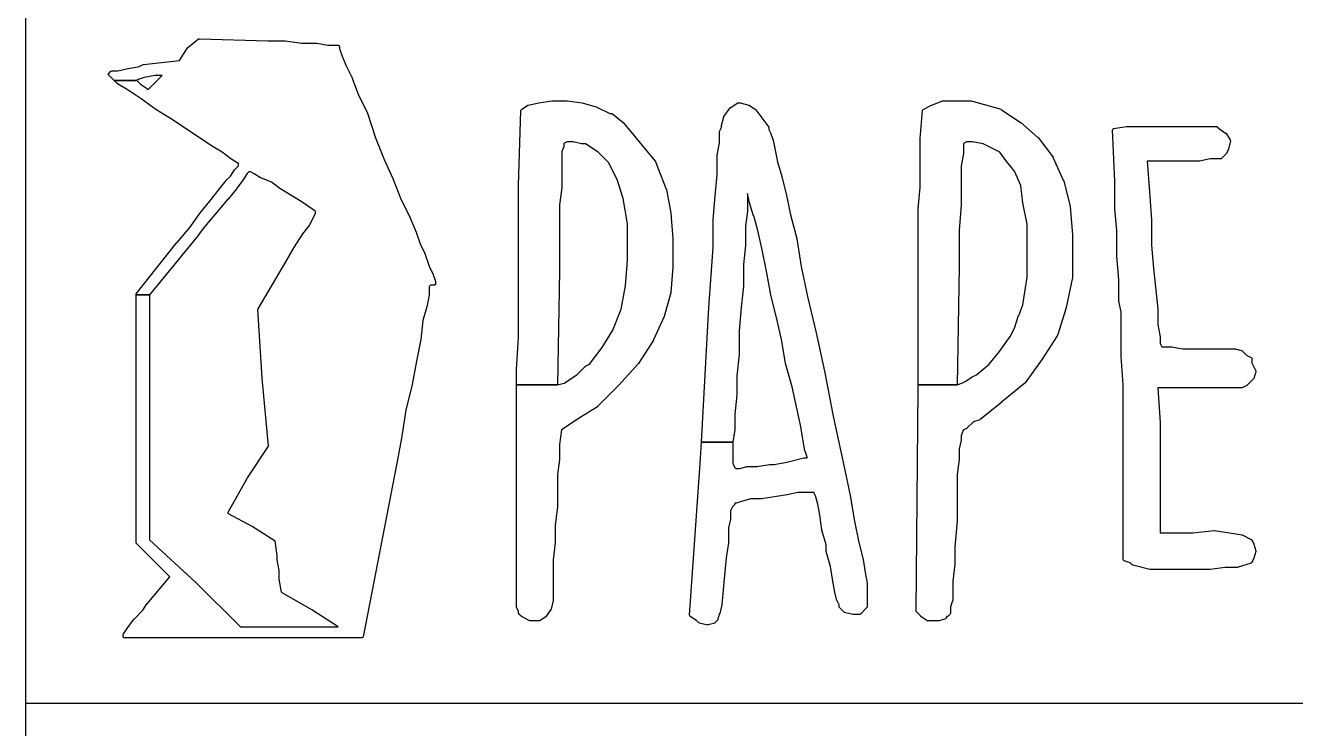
# Model space of a CAD drawing. Extents: x 0.4 to 16.1, y -11.3 to -0.4.
# Drawn here: x 11.811 to 12.405, y -10.583 to -10.254 of the extents above; entities that cross this region are included whole.
import ezdxf

# ---------------------------------------------------------------- set-up
doc = ezdxf.new("R2010")
doc.units = 0
doc.header["$MEASUREMENT"] = 0
doc.layers.add('RED2', color=1, linetype='CONTINUOUS')

msp = doc.modelspace()

# ---------------------------------------------------------------- linework, layer by layer
at = {"layer": 'RED2', "linetype": 'CONTINUOUS'}
for p, q in [((11.8106, -9.96072), (11.8106, -11.2206)), ((11.8827, -10.2705), (11.8865, -10.2647)), ((11.8865, -10.2647), (11.8866, -10.2646)), ((11.8866, -10.2645), (11.8916, -10.2605)), ((11.8866, -10.2646), (11.8866, -10.2645)), ((11.8916, -10.2605), (11.8918, -10.2605)), ((11.8918, -10.2605), (11.892, -10.2604)), ((11.892, -10.2604), (11.924, -10.2614)), ((11.924, -10.2614), (11.932, -10.2614)), ((11.932, -10.2614), (11.932, -10.2614)), ((11.932, -10.2614), (11.9321, -10.2614)), ((11.9321, -10.2614), (11.94, -10.2624)), ((11.94, -10.2624), (11.947, -10.2624)), ((11.947, -10.2624), (11.9471, -10.2625)), ((11.9471, -10.2625), (11.9471, -10.2624)), ((11.9471, -10.2624), (11.9521, -10.2634)), ((11.9521, -10.2634), (11.957, -10.2634)), ((11.957, -10.2634), (11.9571, -10.2635)), ((11.9571, -10.2635), (11.9573, -10.2635)), ((11.9573, -10.2635), (11.9574, -10.2636)), ((11.9574, -10.2636), (11.9575, -10.2637)), ((11.9575, -10.2637), (11.9575, -10.2639)), ((11.9575, -10.2639), (11.9576, -10.264)), ((11.9576, -10.264), (11.9576, -10.2649)), ((11.9576, -10.2649), (11.9585, -10.2678)), ((11.8659, -10.2724), (11.8827, -10.2705)), ((11.9585, -10.2678), (11.9605, -10.2728)), ((11.8494, -10.2769), (11.8495, -10.2767)), ((11.8495, -10.277), (11.8494, -10.2769)), ((11.8494, -10.2771), (11.8495, -10.277)), ((11.8496, -10.2773), (11.8494, -10.2771)), ((11.8495, -10.2767), (11.8496, -10.2766)), ((11.8496, -10.2766), (11.8506, -10.2756)), ((11.8496, -10.2774), (11.8496, -10.2773)), ((11.8522, -10.28), (11.8496, -10.2774)), ((11.8506, -10.2756), (11.8508, -10.2755)), ((11.8508, -10.2755), (11.851, -10.2754)), ((11.851, -10.2754), (11.8539, -10.2754)), ((11.8539, -10.2754), (11.8579, -10.2744)), ((11.8579, -10.2744), (11.8638, -10.2734)), ((11.8579, -10.2744), (11.8579, -10.2744)), ((11.8579, -10.2744), (11.8579, -10.2744)), ((11.8638, -10.2734), (11.8657, -10.2725)), ((11.8657, -10.2725), (11.8658, -10.2725)), ((11.8658, -10.2725), (11.8659, -10.2724)), ((11.8711, -10.2776), (11.8662, -10.2786)), ((11.868, -10.2842), (11.8746, -10.2776)), ((11.8746, -10.2776), (11.8711, -10.2776)), ((11.9605, -10.2728), (11.9635, -10.2787)), ((11.8536, -10.2814), (11.8522, -10.28)), ((11.8522, -10.28), (11.8628, -10.28)), ((11.8628, -10.28), (11.8522, -10.28)), ((11.8537, -10.2814), (11.8536, -10.2814)), ((11.8537, -10.2815), (11.8537, -10.2814)), ((11.8587, -10.2845), (11.8537, -10.2815)), ((11.8633, -10.2795), (11.8628, -10.28)), ((11.8628, -10.28), (11.8644, -10.2816)), ((11.8662, -10.2786), (11.8633, -10.2795)), ((11.8644, -10.2816), (11.8673, -10.2835)), ((11.8673, -10.2835), (11.8674, -10.2836)), ((11.8674, -10.2836), (11.8674, -10.2836)), ((11.8674, -10.2836), (11.868, -10.2842)), ((11.9635, -10.2787), (11.9635, -10.2788)), ((11.9635, -10.2788), (11.9635, -10.2788)), ((11.9635, -10.2788), (11.9665, -10.2868)), ((11.8647, -10.2885), (11.8587, -10.2845)), ((11.8717, -10.2935), (11.8647, -10.2885)), ((11.9665, -10.2868), (11.9705, -10.2947)), ((12.0509, -10.2904), (12.0569, -10.2894)), ((12.0569, -10.2894), (12.057, -10.2894)), ((12.057, -10.2894), (12.057, -10.2894)), ((12.057, -10.2894), (12.064, -10.2894)), ((12.064, -10.2894), (12.0641, -10.2894)), ((12.064, -10.2894), (12.064, -10.2894)), ((12.0641, -10.2894), (12.0711, -10.2904)), ((12.2348, -10.2915), (12.2398, -10.2895)), ((12.2398, -10.2895), (12.2399, -10.2895)), ((12.2399, -10.2895), (12.24, -10.2894)), ((12.24, -10.2894), (12.253, -10.2894)), ((12.253, -10.2894), (12.2531, -10.2895)), ((12.2531, -10.2895), (12.2532, -10.2894)), ((12.2532, -10.2894), (12.2672, -10.2934)), ((11.8797, -10.2985), (11.8717, -10.2935)), ((11.8717, -10.2935), (11.8717, -10.2935)), ((11.8717, -10.2935), (11.8717, -10.2935)), ((11.9705, -10.2947), (11.9705, -10.2948)), ((11.9705, -10.2948), (11.9705, -10.2948)), ((11.9705, -10.2948), (11.9745, -10.3068)), ((12.0414, -10.329), (12.0424, -10.294)), ((12.0424, -10.294), (12.0426, -10.2938)), ((12.0426, -10.2938), (12.0427, -10.2935)), ((12.0427, -10.2935), (12.0457, -10.2915)), ((12.0457, -10.2915), (12.0458, -10.2915)), ((12.0458, -10.2915), (12.0459, -10.2914)), ((12.0459, -10.2914), (12.0509, -10.2904)), ((12.0509, -10.2904), (12.0509, -10.2904)), ((12.0509, -10.2904), (12.0509, -10.2904)), ((12.0711, -10.2904), (12.0711, -10.2905)), ((12.0711, -10.2905), (12.0712, -10.2904)), ((12.0712, -10.2904), (12.0782, -10.2924)), ((12.0782, -10.2924), (12.0782, -10.2925)), ((12.0782, -10.2925), (12.0783, -10.2925)), ((12.0783, -10.2925), (12.0841, -10.2954)), ((12.0841, -10.2954), (12.085, -10.2954)), ((12.085, -10.2954), (12.0852, -10.2955)), ((12.0852, -10.2955), (12.0854, -10.2955)), ((12.0854, -10.2955), (12.0904, -10.2995)), ((12.1375, -10.2967), (12.1405, -10.2927)), ((12.1405, -10.2927), (12.1406, -10.2926)), ((12.1406, -10.2926), (12.1407, -10.2925)), ((12.1407, -10.2925), (12.1437, -10.2905)), ((12.1437, -10.2905), (12.1438, -10.2905)), ((12.1438, -10.2905), (12.144, -10.2904)), ((12.144, -10.2904), (12.145, -10.2904)), ((12.145, -10.2904), (12.1451, -10.2905)), ((12.1451, -10.2905), (12.1451, -10.2904)), ((12.1451, -10.2904), (12.1491, -10.2914)), ((12.1491, -10.2914), (12.1492, -10.2915)), ((12.1492, -10.2915), (12.1493, -10.2915)), ((12.1493, -10.2915), (12.1523, -10.2935)), ((12.1523, -10.2935), (12.1524, -10.2936)), ((12.1524, -10.2936), (12.1525, -10.2937)), ((12.1525, -10.2937), (12.1585, -10.3017)), ((12.2294, -10.307), (12.2304, -10.294)), ((12.2304, -10.294), (12.2306, -10.2937)), ((12.2306, -10.2937), (12.2307, -10.2935)), ((12.2307, -10.2935), (12.2347, -10.2915)), ((12.2347, -10.2915), (12.2348, -10.2915)), ((12.2348, -10.2915), (12.2348, -10.2915)), ((12.2672, -10.2934), (12.2672, -10.2935)), ((12.2672, -10.2935), (12.2673, -10.2935)), ((12.2673, -10.2935), (12.2763, -10.2995)), ((11.8977, -10.3105), (11.8797, -10.2985)), ((11.8797, -10.2985), (11.8797, -10.2985)), ((12.0904, -10.2995), (12.0904, -10.2996)), ((12.0904, -10.2996), (12.0904, -10.2996)), ((12.0904, -10.2996), (12.1054, -10.3176)), ((12.1364, -10.3009), (12.1374, -10.2969)), ((12.1364, -10.301), (12.1365, -10.3009)), ((12.1365, -10.3009), (12.1364, -10.3009)), ((12.1364, -10.3019), (12.1364, -10.301)), ((12.1374, -10.2969), (12.1375, -10.2968)), ((12.1375, -10.2968), (12.1375, -10.2967)), ((12.1585, -10.3017), (12.1585, -10.3018)), ((12.1585, -10.3018), (12.1586, -10.302)), ((12.2763, -10.2995), (12.2763, -10.2996)), ((12.2763, -10.2996), (12.2764, -10.2996)), ((12.2764, -10.2996), (12.2844, -10.3066)), ((12.3199, -10.3024), (12.3259, -10.3014)), ((12.3259, -10.3014), (12.326, -10.3014)), ((12.326, -10.3014), (12.326, -10.3014)), ((12.326, -10.3014), (12.368, -10.3014)), ((12.368, -10.3014), (12.3682, -10.3015)), ((12.3682, -10.3015), (12.3684, -10.3016)), ((12.3684, -10.3016), (12.3694, -10.3026)), ((11.9745, -10.3068), (11.9785, -10.3168)), ((12.1354, -10.304), (12.1355, -10.3039)), ((12.1354, -10.309), (12.1354, -10.304)), ((12.1355, -10.3037), (12.1364, -10.3019)), ((12.1355, -10.3039), (12.1355, -10.3037)), ((12.1586, -10.302), (12.1586, -10.3029)), ((12.1586, -10.3029), (12.1595, -10.3047)), ((12.1595, -10.3047), (12.1595, -10.3048)), ((12.1595, -10.3048), (12.1595, -10.3048)), ((12.1595, -10.3048), (12.1605, -10.3078)), ((12.2294, -10.33), (12.2294, -10.307)), ((12.2294, -10.307), (12.2294, -10.307)), ((12.2294, -10.307), (12.2294, -10.307)), ((12.2844, -10.3066), (12.2844, -10.3066)), ((12.2844, -10.3066), (12.2845, -10.3066)), ((12.2845, -10.3066), (12.2915, -10.3156)), ((12.3194, -10.303), (12.3195, -10.3029)), ((12.3204, -10.327), (12.3194, -10.303)), ((12.3195, -10.3028), (12.3196, -10.3027)), ((12.3195, -10.3029), (12.3195, -10.3028)), ((12.3196, -10.3027), (12.3197, -10.3025)), ((12.3197, -10.3025), (12.3198, -10.3025)), ((12.3198, -10.3025), (12.3199, -10.3024)), ((12.3694, -10.3026), (12.3723, -10.3045)), ((12.3723, -10.3045), (12.3724, -10.3046)), ((12.3724, -10.3046), (12.3725, -10.3047)), ((12.3725, -10.3047), (12.3745, -10.3077)), ((12.3745, -10.3077), (12.3745, -10.3079)), ((11.9027, -10.3135), (11.8977, -10.3105)), ((11.8977, -10.3105), (11.8977, -10.3105)), ((11.8977, -10.3105), (11.8977, -10.3105)), ((11.9067, -10.3165), (11.9027, -10.3135)), ((12.0625, -10.3113), (12.0616, -10.3131)), ((12.0616, -10.3131), (12.0616, -10.33)), ((12.0626, -10.311), (12.0625, -10.3111)), ((12.0625, -10.3111), (12.0625, -10.3113)), ((12.0641, -10.3086), (12.0626, -10.3094)), ((12.0626, -10.3094), (12.0626, -10.311)), ((12.0669, -10.3086), (12.0641, -10.3086)), ((12.0709, -10.3096), (12.0669, -10.3086)), ((12.071, -10.3096), (12.0709, -10.3095)), ((12.0709, -10.3095), (12.0709, -10.3096)), ((12.0728, -10.3096), (12.071, -10.3096)), ((12.0786, -10.3135), (12.0728, -10.3096)), ((12.0835, -10.3183), (12.0786, -10.3135)), ((12.1344, -10.3149), (12.1354, -10.309)), ((12.1605, -10.3078), (12.1605, -10.3079)), ((12.1605, -10.3079), (12.1606, -10.3079)), ((12.1606, -10.3079), (12.1626, -10.3179)), ((12.2511, -10.3086), (12.2496, -10.3094)), ((12.2496, -10.3094), (12.2496, -10.314)), ((12.2539, -10.3086), (12.2511, -10.3086)), ((12.2588, -10.3096), (12.2539, -10.3086)), ((12.2666, -10.3135), (12.2588, -10.3096)), ((12.2695, -10.3173), (12.2666, -10.3135)), ((12.3735, -10.3123), (12.3725, -10.3143)), ((12.3736, -10.3121), (12.3735, -10.3122)), ((12.3735, -10.3122), (12.3735, -10.3123)), ((12.3746, -10.3081), (12.3736, -10.3121)), ((12.3745, -10.3079), (12.3746, -10.3081)), ((11.9097, -10.3185), (11.9067, -10.3165)), ((11.9067, -10.3165), (11.9067, -10.3165)), ((11.9067, -10.3165), (11.9067, -10.3165)), ((11.9099, -10.3185), (11.9097, -10.3185)), ((11.91, -10.3186), (11.9099, -10.3185)), ((11.9104, -10.3186), (11.91, -10.3186)), ((11.9104, -10.3198), (11.9104, -10.3186)), ((11.9785, -10.3168), (11.9825, -10.3258)), ((12.0875, -10.3262), (12.0835, -10.3183)), ((12.1054, -10.3176), (12.1055, -10.3177)), ((12.1055, -10.3177), (12.1055, -10.3178)), ((12.1055, -10.3178), (12.1065, -10.3208)), ((12.1344, -10.315), (12.1344, -10.3149)), ((12.1344, -10.324), (12.1344, -10.315)), ((12.1344, -10.315), (12.1344, -10.315)), ((12.1626, -10.3179), (12.1646, -10.3248)), ((12.2496, -10.3141), (12.2486, -10.32)), ((12.2496, -10.314), (12.2496, -10.314)), ((12.2496, -10.314), (12.2496, -10.3141)), ((12.2695, -10.3174), (12.2695, -10.3173)), ((12.2735, -10.3223), (12.2695, -10.3174)), ((12.2695, -10.3174), (12.2695, -10.3174)), ((12.2915, -10.3156), (12.2915, -10.3157)), ((12.2915, -10.3157), (12.2915, -10.3158)), ((12.2915, -10.3158), (12.2965, -10.3268)), ((12.36, -10.3176), (12.3356, -10.3176)), ((12.3356, -10.3176), (12.3366, -10.332)), ((12.3601, -10.3175), (12.36, -10.3176)), ((12.3651, -10.3166), (12.3601, -10.3176)), ((12.3601, -10.3176), (12.3601, -10.3175)), ((12.37, -10.3166), (12.3651, -10.3166)), ((12.3702, -10.3165), (12.37, -10.3166)), ((12.3704, -10.3164), (12.3702, -10.3165)), ((12.3724, -10.3144), (12.3704, -10.3164)), ((12.3725, -10.3143), (12.3724, -10.3143)), ((12.3724, -10.3143), (12.3724, -10.3144)), ((11.9046, -10.3266), (11.9066, -10.3246)), ((11.9066, -10.3246), (11.9085, -10.3217)), ((11.9085, -10.3217), (11.9086, -10.3216)), ((11.9086, -10.3216), (11.9104, -10.3198)), ((11.9086, -10.3216), (11.9086, -10.3216)), ((11.9144, -10.3234), (11.9125, -10.3263)), ((11.9152, -10.3226), (11.9144, -10.3234)), ((11.9159, -10.3226), (11.9152, -10.3226)), ((11.9177, -10.3235), (11.9159, -10.3226)), ((11.9207, -10.3255), (11.9177, -10.3235)), ((11.9208, -10.3255), (11.9207, -10.3255)), ((11.9207, -10.3255), (11.9207, -10.3255)), ((11.9257, -10.3275), (11.9208, -10.3255)), ((12.1065, -10.3208), (12.1105, -10.3308)), ((12.1334, -10.3339), (12.1344, -10.324)), ((12.1646, -10.3248), (12.1646, -10.3248)), ((12.1646, -10.3248), (12.1646, -10.3249)), ((12.1646, -10.3249), (12.1666, -10.3329)), ((12.2486, -10.32), (12.2486, -10.338)), ((12.2764, -10.3291), (12.2735, -10.3223)), ((11.8976, -10.3356), (11.9015, -10.3306)), ((11.9015, -10.3306), (11.9045, -10.3267)), ((11.9045, -10.3267), (11.9046, -10.3266)), ((11.9046, -10.3266), (11.9046, -10.3266)), ((11.9095, -10.3304), (11.9055, -10.3354)), ((11.9125, -10.3263), (11.9095, -10.3303)), ((11.9095, -10.3303), (11.9095, -10.3304)), ((11.9095, -10.3304), (11.9095, -10.3304)), ((11.9125, -10.3263), (11.9125, -10.3263)), ((11.9125, -10.3263), (11.9125, -10.3263)), ((11.9297, -10.3305), (11.9257, -10.3275)), ((11.9397, -10.3365), (11.9297, -10.3305)), ((11.9297, -10.3305), (11.9297, -10.3305)), ((11.9297, -10.3305), (11.9297, -10.3305)), ((11.9825, -10.3258), (11.9825, -10.3258)), ((11.9825, -10.3258), (11.9825, -10.3258)), ((11.9825, -10.3258), (11.9865, -10.3358)), ((12.0414, -10.4), (12.0414, -10.329)), ((12.0414, -10.329), (12.0414, -10.329)), ((12.0414, -10.329), (12.0414, -10.329)), ((12.0616, -10.3301), (12.0606, -10.338)), ((12.0616, -10.33), (12.0616, -10.33)), ((12.0616, -10.33), (12.0616, -10.3301)), ((12.0904, -10.3351), (12.0875, -10.3262)), ((12.1105, -10.3308), (12.1105, -10.3309)), ((12.1105, -10.3309), (12.1106, -10.3309)), ((12.1106, -10.3309), (12.1126, -10.3419)), ((12.2284, -10.3399), (12.2294, -10.33)), ((12.2774, -10.3371), (12.2764, -10.3291)), ((12.2965, -10.3268), (12.2965, -10.3268)), ((12.2965, -10.3268), (12.2966, -10.3269)), ((12.2966, -10.3269), (12.2996, -10.3389)), ((12.3204, -10.34), (12.3204, -10.327)), ((11.8926, -10.3416), (11.8976, -10.3356)), ((11.8976, -10.3356), (11.8976, -10.3356)), ((11.9054, -10.3354), (11.9004, -10.3414)), ((11.9055, -10.3354), (11.9054, -10.3354)), ((11.9054, -10.3354), (11.9054, -10.3354)), ((11.9456, -10.3405), (11.9397, -10.3365)), ((11.9865, -10.3358), (11.9905, -10.3437)), ((12.0924, -10.347), (12.0904, -10.3351)), ((12.1324, -10.3449), (12.1334, -10.3339)), ((12.1334, -10.3339), (12.1334, -10.3339)), ((12.1494, -10.3371), (12.1486, -10.3328)), ((12.1486, -10.3328), (12.1486, -10.341)), ((12.1495, -10.3371), (12.1494, -10.3371)), ((12.1495, -10.3372), (12.1495, -10.3371)), ((12.1514, -10.3432), (12.1495, -10.3372)), ((12.1666, -10.3329), (12.1666, -10.3329)), ((12.1666, -10.3329), (12.1666, -10.3329)), ((12.1666, -10.3329), (12.1686, -10.3428)), ((12.2794, -10.3471), (12.2774, -10.3371)), ((12.2774, -10.3371), (12.2774, -10.3371)), ((12.2774, -10.3371), (12.2774, -10.3371)), ((12.3366, -10.332), (12.3376, -10.345)), ((11.8875, -10.3487), (11.8925, -10.3417)), ((11.8925, -10.3417), (11.8926, -10.3417)), ((11.8926, -10.3417), (11.8926, -10.3416)), ((11.9004, -10.3414), (11.8944, -10.3484)), ((11.9004, -10.3414), (11.9004, -10.3414)), ((11.9004, -10.3414), (11.9004, -10.3414)), ((11.9435, -10.3477), (11.9464, -10.3419)), ((11.9464, -10.3412), (11.9456, -10.3405)), ((11.9464, -10.3419), (11.9464, -10.3412)), ((12.0606, -10.338), (12.0606, -10.369)), ((12.1126, -10.3419), (12.1126, -10.3419)), ((12.1126, -10.3419), (12.1126, -10.342)), ((12.1126, -10.342), (12.1136, -10.354)), ((12.1486, -10.3411), (12.1476, -10.3481)), ((12.1486, -10.341), (12.1486, -10.341)), ((12.1486, -10.341), (12.1486, -10.3411)), ((12.1515, -10.3432), (12.1514, -10.3432)), ((12.1534, -10.3501), (12.1515, -10.3432)), ((12.1686, -10.3428), (12.1716, -10.3538)), ((12.2284, -10.34), (12.2284, -10.3399)), ((12.2284, -10.4222), (12.2284, -10.34)), ((12.2284, -10.34), (12.2284, -10.34)), ((12.2486, -10.338), (12.2476, -10.35)), ((12.2486, -10.338), (12.2486, -10.338)), ((12.2486, -10.338), (12.2486, -10.338)), ((12.2996, -10.3389), (12.2995, -10.3389)), ((12.2995, -10.3389), (12.2996, -10.339)), ((12.2996, -10.339), (12.3006, -10.352)), ((12.3204, -10.3401), (12.3204, -10.34)), ((12.3204, -10.34), (12.3204, -10.34)), ((12.3214, -10.35), (12.3204, -10.3401)), ((11.8816, -10.3556), (11.8875, -10.3487)), ((11.8944, -10.3484), (11.8915, -10.3523)), ((11.9405, -10.3517), (11.9435, -10.3477)), ((11.9905, -10.3437), (11.9905, -10.3438)), ((11.9905, -10.3438), (11.9905, -10.3438)), ((11.9905, -10.3438), (11.9935, -10.3508)), ((12.0924, -10.364), (12.0924, -10.347)), ((12.1324, -10.345), (12.1324, -10.3449)), ((12.1324, -10.358), (12.1324, -10.345)), ((12.1324, -10.345), (12.1324, -10.345)), ((12.1476, -10.3481), (12.1476, -10.357)), ((12.2794, -10.3719), (12.2794, -10.3471)), ((12.3376, -10.345), (12.3376, -10.345)), ((12.3376, -10.345), (12.3376, -10.345)), ((12.3376, -10.345), (12.3376, -10.357)), ((11.8914, -10.3524), (11.8686, -10.3802)), ((11.8915, -10.3524), (11.8914, -10.3524)), ((11.8915, -10.3523), (11.8915, -10.3524)), ((11.9365, -10.3577), (11.9405, -10.3517)), ((11.9405, -10.3517), (11.9405, -10.3517)), ((11.9405, -10.3517), (11.9405, -10.3517)), ((11.9935, -10.3508), (11.9935, -10.3508)), ((11.9935, -10.3508), (11.9935, -10.3508)), ((11.9935, -10.3508), (11.9955, -10.3568)), ((12.1136, -10.354), (12.1136, -10.354)), ((12.1136, -10.354), (12.1136, -10.354)), ((12.1136, -10.354), (12.1136, -10.367)), ((12.1554, -10.3591), (12.1534, -10.3501)), ((12.1716, -10.3538), (12.1715, -10.3539)), ((12.1715, -10.3539), (12.1716, -10.3539)), ((12.1716, -10.3539), (12.1736, -10.3669)), ((12.2476, -10.35), (12.2476, -10.367)), ((12.3006, -10.352), (12.3006, -10.352)), ((12.3006, -10.352), (12.3006, -10.352)), ((12.3006, -10.352), (12.3006, -10.372)), ((12.3214, -10.362), (12.3214, -10.35)), ((11.8625, -10.3796), (11.8815, -10.3556)), ((11.8815, -10.3556), (11.8816, -10.3556)), ((11.8816, -10.3556), (11.8816, -10.3556)), ((11.9325, -10.3647), (11.9365, -10.3577)), ((11.9365, -10.3577), (11.9365, -10.3577)), ((11.9365, -10.3577), (11.9365, -10.3577)), ((11.9955, -10.3568), (11.9975, -10.3607)), ((11.9975, -10.3607), (11.9975, -10.3608)), ((11.9975, -10.3608), (11.9975, -10.3608)), ((11.9975, -10.3608), (11.9995, -10.3668)), ((12.1304, -10.386), (12.1324, -10.358)), ((12.1476, -10.3571), (12.1466, -10.366)), ((12.1476, -10.357), (12.1476, -10.357)), ((12.1476, -10.357), (12.1476, -10.3571)), ((12.1574, -10.3691), (12.1554, -10.3591)), ((12.1554, -10.3591), (12.1554, -10.3591)), ((12.3376, -10.357), (12.3386, -10.3679)), ((11.9195, -10.3867), (11.9325, -10.3647)), ((11.9325, -10.3647), (11.9325, -10.3647)), ((11.9995, -10.3668), (12.0015, -10.3707)), ((12.0914, -10.3759), (12.0924, -10.364)), ((12.1136, -10.367), (12.1126, -10.379)), ((12.1136, -10.367), (12.1136, -10.367)), ((12.1136, -10.367), (12.1136, -10.367)), ((12.1466, -10.366), (12.1466, -10.376)), ((12.1736, -10.3669), (12.1736, -10.3669)), ((12.1736, -10.3669), (12.1766, -10.3809)), ((12.2476, -10.367), (12.2466, -10.4222)), ((12.2476, -10.367), (12.2476, -10.367)), ((12.2476, -10.367), (12.2476, -10.367)), ((12.3214, -10.3621), (12.3214, -10.362)), ((12.3214, -10.362), (12.3214, -10.362)), ((12.3224, -10.373), (12.3214, -10.3621)), ((12.0015, -10.3707), (12.0015, -10.3708)), ((12.0015, -10.3708), (12.0015, -10.3708)), ((12.0015, -10.3708), (12.0025, -10.3738)), ((12.0606, -10.369), (12.0596, -10.4223)), ((12.0606, -10.369), (12.0606, -10.369)), ((12.0606, -10.369), (12.0606, -10.369)), ((12.1594, -10.3801), (12.1574, -10.3691)), ((12.1574, -10.3691), (12.1574, -10.3691)), ((12.2784, -10.3789), (12.2794, -10.3719)), ((12.3006, -10.3721), (12.2976, -10.3861)), ((12.3006, -10.372), (12.3005, -10.3721)), ((12.3005, -10.3721), (12.3006, -10.3721)), ((12.3224, -10.383), (12.3224, -10.373)), ((12.3386, -10.3679), (12.3396, -10.3779)), ((12.0002, -10.3756), (11.9996, -10.3762)), ((11.9996, -10.3762), (11.9996, -10.38)), ((12.002, -10.3756), (12.0002, -10.3756)), ((12.0021, -10.3755), (12.002, -10.3756)), ((12.0023, -10.3755), (12.0021, -10.3755)), ((12.0024, -10.3754), (12.0023, -10.3755)), ((12.0025, -10.3753), (12.0024, -10.3754)), ((12.0025, -10.3738), (12.0025, -10.3739)), ((12.0025, -10.3739), (12.0026, -10.374)), ((12.0026, -10.375), (12.0025, -10.3751)), ((12.0025, -10.3751), (12.0025, -10.3753)), ((12.0026, -10.374), (12.0026, -10.375)), ((12.0894, -10.3869), (12.0914, -10.3759)), ((12.1126, -10.379), (12.1125, -10.3791)), ((12.1466, -10.3761), (12.1456, -10.3861)), ((12.1466, -10.376), (12.1466, -10.376)), ((12.1466, -10.376), (12.1466, -10.3761)), ((12.2774, -10.3848), (12.2784, -10.3789)), ((12.2784, -10.3789), (12.2784, -10.3789)), ((12.3396, -10.3779), (12.3406, -10.3869)), ((11.8624, -10.38), (11.8625, -10.3798)), ((11.8624, -10.3802), (11.8624, -10.38)), ((11.8624, -10.496), (11.8624, -10.3802)), ((11.8624, -10.3802), (11.8686, -10.3802)), ((11.8686, -10.3802), (11.8624, -10.3802)), ((11.8625, -10.3798), (11.8625, -10.3796)), ((11.8686, -10.3802), (11.8686, -10.4947)), ((11.9996, -10.3801), (11.9986, -10.3851)), ((11.9996, -10.38), (11.9995, -10.3801)), ((11.9995, -10.3801), (11.9996, -10.3801)), ((12.1126, -10.3792), (12.1096, -10.3902)), ((12.1125, -10.3791), (12.1126, -10.3792)), ((12.1624, -10.3921), (12.1594, -10.3801)), ((12.1594, -10.3801), (12.1594, -10.3801)), ((12.1594, -10.3801), (12.1594, -10.3801)), ((12.1766, -10.3809), (12.1806, -10.3979)), ((12.2755, -10.3898), (12.2774, -10.3848)), ((12.3225, -10.3831), (12.3224, -10.383)), ((12.3234, -10.3881), (12.3224, -10.3831)), ((12.3224, -10.3831), (12.3225, -10.3831)), ((11.9194, -10.387), (11.9195, -10.3869)), ((11.9214, -10.419), (11.9194, -10.387)), ((11.9195, -10.3869), (11.9195, -10.3867)), ((11.9986, -10.3852), (11.9966, -10.3921)), ((11.9986, -10.3851), (11.9985, -10.3851)), ((11.9985, -10.3851), (11.9986, -10.3852)), ((12.0855, -10.3967), (12.0894, -10.3869)), ((12.1095, -10.3902), (12.1045, -10.4012)), ((12.1096, -10.3902), (12.1095, -10.3902)), ((12.1095, -10.3902), (12.1095, -10.3902)), ((12.127, -10.449), (12.1304, -10.386)), ((12.1304, -10.386), (12.1304, -10.386)), ((12.1304, -10.386), (12.1304, -10.386)), ((12.1456, -10.3861), (12.1446, -10.397)), ((12.2735, -10.3958), (12.2754, -10.3898)), ((12.2754, -10.3898), (12.2755, -10.3898)), ((12.2755, -10.3898), (12.2755, -10.3898)), ((12.2976, -10.3862), (12.2936, -10.3992)), ((12.2976, -10.3861), (12.2975, -10.3861)), ((12.2975, -10.3861), (12.2976, -10.3862)), ((12.3234, -10.409), (12.3234, -10.3881)), ((12.3406, -10.3869), (12.3406, -10.387)), ((12.3406, -10.387), (12.3406, -10.387)), ((12.3406, -10.387), (12.3406, -10.394)), ((11.9966, -10.3921), (11.9956, -10.4011)), ((12.0805, -10.4047), (12.0855, -10.3967)), ((12.1644, -10.4011), (12.1624, -10.3921)), ((12.1624, -10.3921), (12.1624, -10.3921)), ((12.2715, -10.3997), (12.2735, -10.3958)), ((12.3406, -10.394), (12.3416, -10.3999)), ((11.9956, -10.4011), (11.9936, -10.4111)), ((11.9956, -10.4011), (11.9956, -10.4011)), ((11.9956, -10.4011), (11.9956, -10.4011)), ((12.0404, -10.415), (12.0414, -10.4)), ((12.1045, -10.4013), (12.0975, -10.4123)), ((12.1045, -10.4012), (12.1045, -10.4013)), ((12.1045, -10.4013), (12.1045, -10.4013)), ((12.1446, -10.397), (12.1446, -10.408)), ((12.1664, -10.4121), (12.1644, -10.4011)), ((12.1644, -10.4011), (12.1644, -10.4011)), ((12.1806, -10.3979), (12.1806, -10.3979)), ((12.1806, -10.3979), (12.1846, -10.4159)), ((12.2665, -10.4066), (12.2715, -10.3997)), ((12.2935, -10.3993), (12.2865, -10.4103)), ((12.2936, -10.3992), (12.2935, -10.3992)), ((12.2935, -10.3992), (12.2935, -10.3993)), ((12.3416, -10.3999), (12.3416, -10.4)), ((12.3416, -10.4), (12.3416, -10.4)), ((12.3416, -10.4), (12.3416, -10.4029)), ((12.0746, -10.4125), (12.0805, -10.4047)), ((12.1446, -10.4081), (12.1436, -10.418)), ((12.1446, -10.408), (12.1446, -10.408)), ((12.1446, -10.408), (12.1446, -10.4081)), ((12.2616, -10.4126), (12.2665, -10.4066)), ((12.3416, -10.4029), (12.3424, -10.4044)), ((12.3424, -10.4044), (12.347, -10.4044)), ((12.347, -10.4044), (12.3471, -10.4045)), ((12.3471, -10.4045), (12.3471, -10.4044)), ((12.3471, -10.4044), (12.3521, -10.4054)), ((12.3521, -10.4054), (12.377, -10.4054)), ((12.377, -10.4054), (12.3771, -10.4055)), ((12.3771, -10.4055), (12.3772, -10.4055)), ((12.3772, -10.4055), (12.3802, -10.4064)), ((12.3802, -10.4064), (12.3803, -10.4066)), ((12.3803, -10.4066), (12.3804, -10.4066)), ((12.3804, -10.4066), (12.3823, -10.4085)), ((12.3823, -10.4085), (12.3843, -10.4095)), ((11.9936, -10.4111), (11.9916, -10.4221)), ((11.9936, -10.4111), (11.9936, -10.4111)), ((12.0686, -10.4175), (12.0726, -10.4136)), ((12.0726, -10.4136), (12.0727, -10.4136)), ((12.0727, -10.4135), (12.0746, -10.4125)), ((12.0727, -10.4136), (12.0727, -10.4135)), ((12.0974, -10.4124), (12.0884, -10.4224)), ((12.0975, -10.4123), (12.0974, -10.4123)), ((12.0974, -10.4123), (12.0974, -10.4124)), ((12.1664, -10.4122), (12.1664, -10.4121)), ((12.1664, -10.4121), (12.1664, -10.4121)), ((12.1694, -10.4232), (12.1664, -10.4122)), ((12.2557, -10.4175), (12.2616, -10.4126)), ((12.2865, -10.4103), (12.2785, -10.4213)), ((12.2865, -10.4103), (12.2865, -10.4103)), ((12.2865, -10.4103), (12.2865, -10.4103)), ((12.3244, -10.422), (12.3234, -10.409)), ((12.3234, -10.409), (12.3234, -10.409)), ((12.3234, -10.409), (12.3234, -10.409)), ((12.3843, -10.4095), (12.3843, -10.4095)), ((12.3843, -10.4095), (12.3843, -10.4095)), ((12.3843, -10.4095), (12.3845, -10.4098)), ((12.3845, -10.4098), (12.3846, -10.41)), ((12.3846, -10.41), (12.3846, -10.41)), ((12.3846, -10.41), (12.3846, -10.41)), ((12.3846, -10.41), (12.3846, -10.4119)), ((12.3846, -10.4119), (12.3865, -10.4157)), ((11.9214, -10.4191), (11.9214, -10.419)), ((11.9214, -10.419), (11.9214, -10.419)), ((11.9244, -10.4509), (11.9214, -10.4191)), ((12.0404, -10.4223), (12.0404, -10.415)), ((12.0404, -10.415), (12.0404, -10.415)), ((12.0404, -10.415), (12.0404, -10.415)), ((12.0628, -10.4215), (12.0686, -10.4175)), ((12.1436, -10.418), (12.1436, -10.427)), ((12.1846, -10.4159), (12.1846, -10.4159)), ((12.1846, -10.4159), (12.1846, -10.4159)), ((12.1846, -10.4159), (12.1886, -10.4369)), ((12.2488, -10.4215), (12.2507, -10.4205)), ((12.2507, -10.4205), (12.2537, -10.4185)), ((12.2537, -10.4185), (12.2557, -10.4175)), ((12.2537, -10.4185), (12.2537, -10.4185)), ((12.2537, -10.4185), (12.2537, -10.4185)), ((12.3854, -10.4194), (12.3824, -10.4224)), ((12.3855, -10.4192), (12.3854, -10.4193)), ((12.3854, -10.4193), (12.3854, -10.4194)), ((12.3865, -10.4162), (12.3855, -10.4192)), ((12.3865, -10.4157), (12.3865, -10.416)), ((12.3865, -10.416), (12.3865, -10.4162)), ((11.9916, -10.4221), (11.9886, -10.4341)), ((11.9916, -10.4221), (11.9916, -10.4221)), ((11.9916, -10.4221), (11.9916, -10.4221)), ((12.0404, -10.526), (12.0404, -10.4223)), ((12.0404, -10.4223), (12.0596, -10.4223)), ((12.0596, -10.4223), (12.0404, -10.4223)), ((12.0596, -10.4223), (12.0628, -10.4215)), ((12.0884, -10.4224), (12.0784, -10.4324)), ((12.0884, -10.4224), (12.0884, -10.4224)), ((12.0884, -10.4224), (12.0884, -10.4224)), ((12.1734, -10.4411), (12.1694, -10.4232)), ((12.1694, -10.4232), (12.1694, -10.4232)), ((12.2274, -10.528), (12.2284, -10.424)), ((12.2284, -10.424), (12.2284, -10.4222)), ((12.2284, -10.4222), (12.2466, -10.4222)), ((12.2466, -10.4222), (12.2284, -10.4222)), ((12.2466, -10.4222), (12.2488, -10.4215)), ((12.2784, -10.4214), (12.2674, -10.4304)), ((12.2785, -10.4213), (12.2784, -10.4214)), ((12.2784, -10.4214), (12.2784, -10.4214)), ((12.3244, -10.504), (12.3244, -10.422)), ((12.38, -10.4236), (12.3406, -10.4236)), ((12.3406, -10.4236), (12.3416, -10.44)), ((12.3801, -10.4235), (12.38, -10.4236)), ((12.3803, -10.4235), (12.3801, -10.4235)), ((12.3823, -10.4225), (12.3803, -10.4235)), ((12.3824, -10.4224), (12.3823, -10.4224)), ((12.3823, -10.4224), (12.3823, -10.4225)), ((12.0783, -10.4325), (12.0703, -10.4375)), ((12.0784, -10.4324), (12.0783, -10.4324)), ((12.0783, -10.4324), (12.0783, -10.4325)), ((12.1436, -10.4271), (12.1426, -10.436)), ((12.1436, -10.427), (12.1436, -10.427)), ((12.1436, -10.427), (12.1436, -10.4271)), ((12.2674, -10.4305), (12.2574, -10.4385)), ((12.2674, -10.4304), (12.2674, -10.4304)), ((12.2674, -10.4304), (12.2674, -10.4305)), ((11.9886, -10.4341), (11.9866, -10.4471)), ((12.0703, -10.4375), (12.0615, -10.4433)), ((12.1426, -10.436), (12.1426, -10.443)), ((12.1886, -10.4369), (12.1886, -10.4369)), ((12.1886, -10.4369), (12.1936, -10.4599)), ((12.2573, -10.4385), (12.2572, -10.4386)), ((12.2574, -10.4385), (12.2573, -10.4385)), ((12.0615, -10.4433), (12.0606, -10.4501)), ((12.1426, -10.4431), (12.1416, -10.449)), ((12.1426, -10.443), (12.1426, -10.443)), ((12.1426, -10.443), (12.1426, -10.4431)), ((12.1754, -10.4531), (12.1734, -10.4411)), ((12.2495, -10.4434), (12.2486, -10.4461)), ((12.2513, -10.4425), (12.2495, -10.4434)), ((12.2514, -10.4424), (12.2513, -10.4424)), ((12.2513, -10.4424), (12.2513, -10.4425)), ((12.2543, -10.4395), (12.2514, -10.4424)), ((12.2572, -10.4386), (12.2543, -10.4395)), ((12.3416, -10.44), (12.3416, -10.44)), ((12.3416, -10.44), (12.3416, -10.44)), ((12.3416, -10.44), (12.3416, -10.4914)), ((11.9866, -10.4471), (11.9846, -10.4581)), ((11.9866, -10.4471), (11.9866, -10.4471)), ((11.9866, -10.4471), (11.9866, -10.4471)), ((12.0606, -10.4501), (12.0606, -10.457)), ((12.1264, -10.459), (12.127, -10.449)), ((12.127, -10.449), (12.1416, -10.449)), ((12.1416, -10.449), (12.127, -10.449)), ((12.1416, -10.449), (12.1416, -10.4589)), ((12.2486, -10.4481), (12.2476, -10.4521)), ((12.2486, -10.448), (12.2485, -10.4481)), ((12.2485, -10.4481), (12.2486, -10.4481)), ((12.2486, -10.4461), (12.2486, -10.448)), ((11.9145, -10.4657), (11.9244, -10.4509)), ((12.1755, -10.4531), (12.1754, -10.4531)), ((12.1755, -10.4532), (12.1755, -10.4531)), ((12.1764, -10.4561), (12.1755, -10.4532)), ((12.1764, -10.4564), (12.1764, -10.4561)), ((12.2476, -10.4521), (12.2476, -10.457)), ((11.9846, -10.4581), (11.9686, -10.5401)), ((11.9846, -10.4581), (11.9846, -10.4581)), ((11.9846, -10.4581), (11.9846, -10.4581)), ((12.0606, -10.4571), (12.0596, -10.4641)), ((12.0606, -10.457), (12.0606, -10.457)), ((12.0606, -10.457), (12.0606, -10.4571)), ((12.1214, -10.53), (12.1264, -10.459)), ((12.1416, -10.4589), (12.1425, -10.4607)), ((12.1425, -10.4607), (12.1432, -10.4614)), ((12.1432, -10.4614), (12.1449, -10.4614)), ((12.1449, -10.4614), (12.1478, -10.4605)), ((12.1478, -10.4605), (12.1479, -10.4605)), ((12.1479, -10.4605), (12.148, -10.4604)), ((12.148, -10.4604), (12.153, -10.4604)), ((12.153, -10.4604), (12.1589, -10.4594)), ((12.1589, -10.4594), (12.159, -10.4594)), ((12.159, -10.4594), (12.159, -10.4594)), ((12.159, -10.4594), (12.161, -10.4594)), ((12.161, -10.4594), (12.1669, -10.4584)), ((12.1669, -10.4584), (12.1749, -10.4564)), ((12.1749, -10.4564), (12.1749, -10.4565)), ((12.1749, -10.4565), (12.175, -10.4564)), ((12.175, -10.4564), (12.1764, -10.4564)), ((12.1936, -10.4599), (12.1936, -10.4599)), ((12.1936, -10.4599), (12.1966, -10.4739)), ((12.2476, -10.4571), (12.2466, -10.4641)), ((12.2476, -10.457), (12.2476, -10.457)), ((12.2476, -10.457), (12.2476, -10.4571)), ((11.9055, -10.4817), (11.9145, -10.4657)), ((11.9145, -10.4657), (11.9145, -10.4657)), ((11.9145, -10.4657), (11.9145, -10.4657)), ((12.0596, -10.4641), (12.0596, -10.479)), ((12.2466, -10.4641), (12.2466, -10.486)), ((12.1671, -10.4736), (12.1551, -10.4756)), ((12.1721, -10.4726), (12.1671, -10.4736)), ((12.1671, -10.4736), (12.1671, -10.4736)), ((12.1671, -10.4736), (12.1671, -10.4736)), ((12.179, -10.4726), (12.1721, -10.4726)), ((12.1792, -10.4725), (12.179, -10.4726)), ((12.1794, -10.4724), (12.1792, -10.4725)), ((12.1795, -10.4723), (12.1794, -10.4724)), ((12.1804, -10.4742), (12.1795, -10.4723)), ((12.1814, -10.4781), (12.1804, -10.4742)), ((12.1966, -10.4739), (12.1966, -10.4739)), ((12.1966, -10.4739), (12.1966, -10.4739)), ((12.1966, -10.4739), (12.1986, -10.4859)), ((12.0596, -10.4791), (12.0586, -10.488)), ((12.0596, -10.479), (12.0596, -10.479)), ((12.0596, -10.479), (12.0596, -10.4791)), ((12.1415, -10.4793), (12.1406, -10.4811)), ((12.1424, -10.4784), (12.1415, -10.4793)), ((12.1425, -10.4782), (12.1424, -10.4784)), ((12.1426, -10.478), (12.1425, -10.4782)), ((12.143, -10.4776), (12.1426, -10.4776)), ((12.1426, -10.4776), (12.1426, -10.478)), ((12.1431, -10.4775), (12.143, -10.4776)), ((12.1432, -10.4775), (12.1431, -10.4775)), ((12.1462, -10.4766), (12.1432, -10.4775)), ((12.1501, -10.4756), (12.1462, -10.4766)), ((12.155, -10.4756), (12.1501, -10.4756)), ((12.1551, -10.4756), (12.155, -10.4756)), ((12.155, -10.4756), (12.155, -10.4756)), ((12.1824, -10.4831), (12.1814, -10.4781)), ((11.9054, -10.482), (11.9055, -10.4819)), ((11.9055, -10.4821), (11.9054, -10.482)), ((11.9055, -10.4819), (11.9055, -10.4817)), ((11.9055, -10.4823), (11.9055, -10.4821)), ((11.9056, -10.4824), (11.9055, -10.4823)), ((11.9057, -10.4825), (11.9056, -10.4824)), ((11.9167, -10.4885), (11.9057, -10.4825)), ((12.1406, -10.4851), (12.1396, -10.4891)), ((12.1406, -10.485), (12.1405, -10.4851)), ((12.1405, -10.4851), (12.1406, -10.4851)), ((12.1406, -10.4811), (12.1406, -10.485)), ((12.1834, -10.4901), (12.1824, -10.4831)), ((12.1824, -10.4831), (12.1824, -10.4831)), ((12.1986, -10.4859), (12.2006, -10.4959)), ((12.2466, -10.486), (12.2456, -10.498)), ((12.2466, -10.486), (12.2466, -10.486)), ((12.2466, -10.486), (12.2466, -10.486)), ((11.9275, -10.4953), (11.9167, -10.4885)), ((12.0586, -10.488), (12.0586, -10.496)), ((12.1396, -10.4891), (12.1396, -10.496)), ((12.1834, -10.4902), (12.1835, -10.4901)), ((12.1835, -10.4901), (12.1834, -10.4901)), ((12.1854, -10.4971), (12.1834, -10.4902)), ((12.3416, -10.4914), (12.357, -10.4914)), ((12.357, -10.4914), (12.3669, -10.4904)), ((12.3669, -10.4904), (12.367, -10.4905)), ((12.367, -10.4905), (12.3671, -10.4904)), ((12.3671, -10.4904), (12.3741, -10.4914)), ((12.3741, -10.4914), (12.3741, -10.4914)), ((12.3741, -10.4914), (12.3741, -10.4914)), ((12.3741, -10.4914), (12.3801, -10.4924)), ((11.8625, -10.4962), (11.8624, -10.496)), ((11.8626, -10.4964), (11.8625, -10.4962)), ((11.8782, -10.512), (11.8626, -10.4964)), ((11.8686, -10.4947), (11.8904, -10.5146)), ((11.9284, -10.5021), (11.9275, -10.4953)), ((12.0586, -10.4961), (12.0576, -10.504)), ((12.0586, -10.496), (12.0586, -10.496)), ((12.0586, -10.496), (12.0586, -10.4961)), ((12.1396, -10.4961), (12.1386, -10.5031)), ((12.1396, -10.496), (12.1396, -10.496)), ((12.1396, -10.496), (12.1396, -10.4961)), ((12.1854, -10.5), (12.1854, -10.4971)), ((12.2006, -10.4959), (12.2006, -10.4959)), ((12.2006, -10.4959), (12.2026, -10.5039)), ((12.3801, -10.4924), (12.3802, -10.4925)), ((12.3802, -10.4925), (12.3803, -10.4925)), ((12.3803, -10.4925), (12.3843, -10.4945)), ((12.3843, -10.4945), (12.3844, -10.4946)), ((12.3844, -10.4946), (12.3845, -10.4947)), ((12.3845, -10.4947), (12.3855, -10.4967)), ((12.3855, -10.4967), (12.3855, -10.4968)), ((12.3855, -10.4968), (12.3855, -10.4968)), ((12.3855, -10.4968), (12.3865, -10.4998)), ((11.9284, -10.504), (11.9284, -10.5021)), ((12.1386, -10.5031), (12.1376, -10.513)), ((12.1386, -10.5031), (12.1386, -10.5031)), ((12.1855, -10.5001), (12.1854, -10.5)), ((12.1854, -10.5002), (12.1855, -10.5001)), ((12.1874, -10.5071), (12.1854, -10.5002)), ((12.2026, -10.5039), (12.2026, -10.5039)), ((12.2026, -10.5039), (12.2026, -10.5039)), ((12.2026, -10.5039), (12.2036, -10.5099)), ((12.2456, -10.498), (12.2456, -10.506)), ((12.3855, -10.5033), (12.3845, -10.5053)), ((12.3865, -10.5002), (12.3855, -10.5032)), ((12.3855, -10.5032), (12.3855, -10.5032)), ((12.3855, -10.5032), (12.3855, -10.5033)), ((12.3865, -10.4998), (12.3865, -10.5)), ((12.3865, -10.5), (12.3865, -10.5002)), ((11.9285, -10.5041), (11.9284, -10.504)), ((11.9294, -10.5091), (11.9284, -10.5041)), ((11.9284, -10.5041), (11.9285, -10.5041)), ((11.9294, -10.513), (11.9294, -10.5091)), ((12.0576, -10.504), (12.0576, -10.523)), ((12.1884, -10.5141), (12.1874, -10.5071)), ((12.2456, -10.5061), (12.2446, -10.514)), ((12.2456, -10.506), (12.2456, -10.506)), ((12.2456, -10.506), (12.2456, -10.5061)), ((12.3245, -10.5041), (12.3244, -10.504)), ((12.3246, -10.5043), (12.3244, -10.5041)), ((12.3244, -10.5041), (12.3245, -10.5041)), ((12.3247, -10.5045), (12.3246, -10.5043)), ((12.3248, -10.5045), (12.3247, -10.5045)), ((12.3277, -10.5055), (12.3248, -10.5045)), ((12.3248, -10.5045), (12.3248, -10.5045)), ((12.3286, -10.5064), (12.3277, -10.5055)), ((12.3287, -10.5064), (12.3286, -10.5064)), ((12.3289, -10.5066), (12.3287, -10.5064)), ((12.3369, -10.5086), (12.3289, -10.5066)), ((12.337, -10.5086), (12.3369, -10.5085)), ((12.3369, -10.5085), (12.3369, -10.5086)), ((12.365, -10.5086), (12.337, -10.5086)), ((12.3651, -10.5086), (12.365, -10.5086)), ((12.365, -10.5086), (12.365, -10.5086)), ((12.3721, -10.5076), (12.3651, -10.5086)), ((12.378, -10.5076), (12.3721, -10.5076)), ((12.3781, -10.5075), (12.378, -10.5076)), ((12.3782, -10.5075), (12.3781, -10.5075)), ((12.3842, -10.5056), (12.3782, -10.5075)), ((12.3843, -10.5054), (12.3842, -10.5056)), ((12.3845, -10.5053), (12.3843, -10.5054)), ((11.8676, -10.5246), (11.8782, -10.512)), ((11.8904, -10.5146), (11.8904, -10.5146)), ((11.8904, -10.5146), (11.8904, -10.5146)), ((11.8904, -10.5146), (11.9112, -10.5354)), ((11.9294, -10.5131), (11.9294, -10.513)), ((11.9294, -10.513), (11.9294, -10.513)), ((11.9304, -10.5191), (11.9294, -10.5131)), ((12.1376, -10.513), (12.1366, -10.525)), ((12.1376, -10.513), (12.1376, -10.513)), ((12.1894, -10.5191), (12.1884, -10.5141)), ((12.1884, -10.5141), (12.1884, -10.5141)), ((12.1884, -10.5141), (12.1884, -10.5141)), ((12.2036, -10.5099), (12.2046, -10.5149)), ((12.2046, -10.5149), (12.2045, -10.5149)), ((12.2045, -10.5149), (12.2046, -10.515)), ((12.2046, -10.515), (12.2046, -10.526)), ((12.2446, -10.514), (12.2446, -10.523)), ((11.9306, -10.5193), (11.9304, -10.5191)), ((11.9307, -10.5195), (11.9306, -10.5193)), ((11.9447, -10.5275), (11.9307, -10.5195)), ((12.1904, -10.5231), (12.1894, -10.5191)), ((12.1894, -10.5191), (12.1894, -10.5191)), ((12.1894, -10.5191), (12.1894, -10.5191)), ((11.8616, -10.5316), (11.8656, -10.5276)), ((11.8656, -10.5276), (11.8675, -10.5247)), ((11.8675, -10.5247), (11.8676, -10.5247)), ((11.8676, -10.5247), (11.8676, -10.5246)), ((11.957, -10.5354), (11.9447, -10.5275)), ((12.0405, -10.5261), (12.0404, -10.526)), ((12.0405, -10.5263), (12.0405, -10.5261)), ((12.0414, -10.5281), (12.0405, -10.5263)), ((12.0565, -10.5273), (12.0545, -10.5303)), ((12.0566, -10.5271), (12.0565, -10.5272)), ((12.0565, -10.5272), (12.0565, -10.5273)), ((12.0576, -10.5231), (12.0566, -10.5271)), ((12.0576, -10.523), (12.0575, -10.5231)), ((12.0575, -10.5231), (12.0576, -10.5231)), ((12.1366, -10.5251), (12.1356, -10.5291)), ((12.1366, -10.525), (12.1365, -10.5251)), ((12.1365, -10.5251), (12.1366, -10.5251)), ((12.1905, -10.5232), (12.1904, -10.5231)), ((12.1905, -10.5233), (12.1905, -10.5232)), ((12.1914, -10.5251), (12.1905, -10.5233)), ((12.1914, -10.526), (12.1914, -10.5251)), ((12.1915, -10.5262), (12.1914, -10.526)), ((12.1916, -10.5264), (12.1915, -10.5262)), ((12.1936, -10.5284), (12.1916, -10.5264)), ((12.2044, -10.5264), (12.2014, -10.5294)), ((12.2045, -10.5262), (12.2044, -10.5264)), ((12.2046, -10.526), (12.2045, -10.5262)), ((12.2445, -10.5232), (12.2436, -10.5261)), ((12.2436, -10.5261), (12.2436, -10.529)), ((12.2446, -10.523), (12.2445, -10.5231)), ((12.2445, -10.5231), (12.2445, -10.5232)), ((11.8585, -10.5357), (11.8615, -10.5317)), ((11.8615, -10.5317), (11.8616, -10.5316)), ((11.8616, -10.5316), (11.8616, -10.5316)), ((12.0414, -10.529), (12.0414, -10.5281)), ((12.0415, -10.5292), (12.0414, -10.529)), ((12.0416, -10.5294), (12.0415, -10.5292)), ((12.0426, -10.5304), (12.0416, -10.5294)), ((12.0427, -10.5304), (12.0426, -10.5304)), ((12.0427, -10.5305), (12.0427, -10.5304)), ((12.0467, -10.5325), (12.0427, -10.5305)), ((12.0469, -10.5325), (12.0467, -10.5325)), ((12.047, -10.5326), (12.0469, -10.5325)), ((12.051, -10.5326), (12.047, -10.5326)), ((12.0512, -10.5325), (12.051, -10.5326)), ((12.0513, -10.5325), (12.0512, -10.5325)), ((12.0543, -10.5305), (12.0513, -10.5325)), ((12.0544, -10.5304), (12.0543, -10.5305)), ((12.0545, -10.5303), (12.0544, -10.5304)), ((12.1217, -10.5305), (12.1214, -10.53)), ((12.1246, -10.5324), (12.1217, -10.5305)), ((12.1217, -10.5305), (12.1217, -10.5305)), ((12.1217, -10.5305), (12.1217, -10.5305)), ((12.1256, -10.5334), (12.1246, -10.5324)), ((12.1257, -10.5334), (12.1256, -10.5334)), ((12.1259, -10.5336), (12.1257, -10.5334)), ((12.1299, -10.5346), (12.1259, -10.5336)), ((12.1332, -10.5336), (12.1302, -10.5345)), ((12.1333, -10.5334), (12.1332, -10.5336)), ((12.1334, -10.5334), (12.1333, -10.5334)), ((12.1344, -10.5324), (12.1334, -10.5334)), ((12.1345, -10.5322), (12.1344, -10.5323)), ((12.1344, -10.5323), (12.1344, -10.5324)), ((12.1355, -10.5292), (12.1345, -10.5322)), ((12.1356, -10.5291), (12.1355, -10.5292)), ((12.1355, -10.5292), (12.1355, -10.5292)), ((12.1937, -10.5284), (12.1936, -10.5284)), ((12.1939, -10.5286), (12.1937, -10.5284)), ((12.1979, -10.5296), (12.1939, -10.5286)), ((12.198, -10.5296), (12.1979, -10.5295)), ((12.1979, -10.5295), (12.1979, -10.5296)), ((12.201, -10.5296), (12.198, -10.5296)), ((12.2012, -10.5295), (12.201, -10.5296)), ((12.2014, -10.5294), (12.2012, -10.5295)), ((12.2275, -10.5282), (12.2274, -10.528)), ((12.2276, -10.5284), (12.2275, -10.5282)), ((12.2296, -10.5304), (12.2276, -10.5284)), ((12.2297, -10.5305), (12.2296, -10.5304)), ((12.2296, -10.5304), (12.2296, -10.5304)), ((12.2327, -10.5325), (12.2297, -10.5305)), ((12.2329, -10.5325), (12.2327, -10.5325)), ((12.233, -10.5326), (12.2329, -10.5325)), ((12.238, -10.5326), (12.233, -10.5326)), ((12.2381, -10.5325), (12.238, -10.5326)), ((12.2382, -10.5325), (12.2381, -10.5325)), ((12.2412, -10.5316), (12.2382, -10.5325)), ((12.2413, -10.5315), (12.2412, -10.5315)), ((12.2412, -10.5315), (12.2412, -10.5316)), ((12.2414, -10.5313), (12.2413, -10.5315)), ((12.2416, -10.5311), (12.2414, -10.5313)), ((12.2416, -10.531), (12.2415, -10.5311)), ((12.2415, -10.5311), (12.2416, -10.5311)), ((12.242, -10.5306), (12.2416, -10.5306)), ((12.2416, -10.5306), (12.2416, -10.531)), ((12.2422, -10.5305), (12.242, -10.5306)), ((12.2424, -10.5304), (12.2422, -10.5305)), ((12.2434, -10.5294), (12.2424, -10.5304)), ((12.2435, -10.5292), (12.2434, -10.5294)), ((12.2436, -10.529), (12.2435, -10.5292)), ((11.8564, -10.539), (11.8565, -10.5389)), ((11.8564, -10.54), (11.8564, -10.539)), ((11.8565, -10.5387), (11.8585, -10.5357)), ((11.8565, -10.5389), (11.8565, -10.5387)), ((11.8585, -10.5357), (11.8585, -10.5357)), ((11.8585, -10.5357), (11.8585, -10.5357)), ((11.9112, -10.5354), (11.957, -10.5354)), ((12.13, -10.5345), (12.1299, -10.5346)), ((12.1302, -10.5345), (12.13, -10.5345)), ((11.8565, -10.5401), (11.8564, -10.54)), ((11.8565, -10.5403), (11.8565, -10.5401)), ((11.8566, -10.5404), (11.8565, -10.5403)), ((11.8567, -10.5405), (11.8566, -10.5404)), ((11.8569, -10.5405), (11.8567, -10.5405)), ((11.857, -10.5406), (11.8569, -10.5405)), ((11.968, -10.5406), (11.857, -10.5406)), ((11.9681, -10.5405), (11.968, -10.5406)), ((11.9682, -10.5405), (11.9681, -10.5405)), ((11.9683, -10.5404), (11.9682, -10.5405)), ((11.9685, -10.5403), (11.9683, -10.5404)), ((11.9686, -10.5401), (11.9685, -10.5402)), ((11.9685, -10.5402), (11.9685, -10.5403)), ((11.8106, -10.571), (16.0626, -10.571))]:
    msp.add_line(p, q, dxfattribs=at)

doc.saveas('drawing.dxf')
